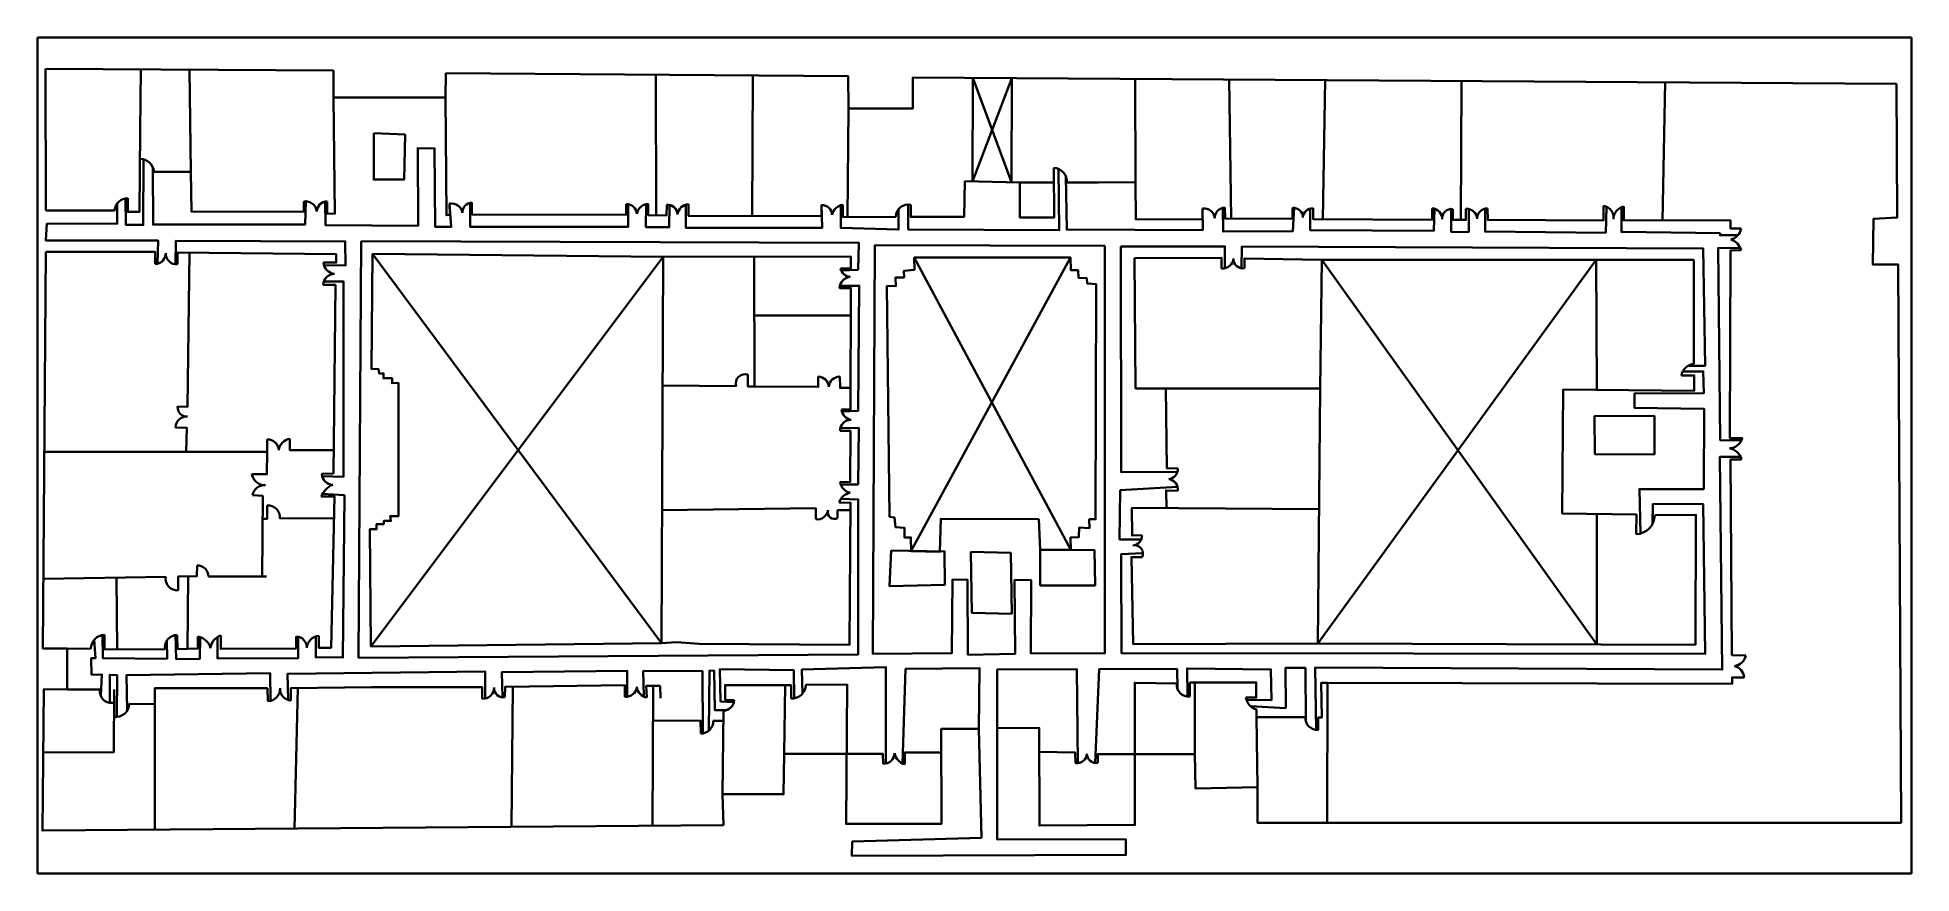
# Model space of a CAD drawing. Header units: metres. Extents: x 0 to 0.946, y 0 to 0.422.
import ezdxf

# ---------------------------------------------------------------- set-up
doc = ezdxf.new("R2010")
doc.units = ezdxf.units.M
picture_1 = doc.add_image_def('image1.jpg', size_in_pixel=(3575, 1595))

msp = doc.modelspace()

# ---------------------------------------------------------------- linework, layer by layer
at = {"color": 1, "lineweight": 35}
for points in [[(0.00409, 0.40615), (0.14933, 0.40527), (0.14933, 0.39173), (0.20588, 0.39173), (0.20616, 0.40396), (0.40926, 0.4024), (0.40935, 0.38622), (0.44182, 0.38622), (0.44182, 0.40185), (0.9383, 0.39861)], [(0.00428, 0.33472), (0.00409, 0.40615)], [(0.05188, 0.37482), (0.05213, 0.40586)], [(0.05882, 0.35413), (0.07741, 0.35422), (0.07671, 0.40571)], [(0.31209, 0.40315), (0.31228, 0.33221)], [(0.3611, 0.40277), (0.36077, 0.33185)], [(0.47214, 0.40165), (0.47199, 0.34936)], [(0.47199, 0.34936), (0.49171, 0.40152)], [(0.47214, 0.40165), (0.4917, 0.34897)], [(0.9383, 0.39861), (0.93867, 0.33116), (0.92665, 0.3304), (0.92628, 0.3075), (0.93909, 0.3075), (0.94062, 0.02563), (0.61585, 0.02555), (0.61585, 0.04364), (0.58441, 0.04294), (0.58413, 0.06033), (0.55385, 0.06032), (0.55395, 0.02455), (0.50569, 0.02424), (0.50564, 0.07349), (0.48443, 0.07345)], [(0.49171, 0.40152), (0.4917, 0.34897)], [(0.53559, 0.34883), (0.55427, 0.34895), (0.55409, 0.40112)], [(0.60155, 0.40081), (0.60244, 0.33057)], [(0.64987, 0.40049), (0.64869, 0.33032)], [(0.7188, 0.40004), (0.71833, 0.32989)], [(0.82157, 0.39937), (0.82026, 0.32969)], [(0.14617, 0.33929), (0.14621, 0.33304), (0.15012, 0.3331), (0.14933, 0.39173)], [(0.20588, 0.39173), (0.2064, 0.3323), (0.20807, 0.33249), (0.20798, 0.3382)], [(0.40935, 0.38622), (0.40889, 0.33137)], [(0.04559, 0.3409), (0.04555, 0.334), (0.05156, 0.33402), (0.05188, 0.37482)], [(0.16974, 0.37367), (0.16974, 0.3503), (0.18506, 0.3503), (0.18557, 0.37302), (0.16974, 0.37367)], [(0.04447, 0.3408), (0.04462, 0.32743), (0.05342, 0.32737), (0.05355, 0.36054)], [(0.14524, 0.3392), (0.14537, 0.32729), (0.19214, 0.3269), (0.19196, 0.36615), (0.20043, 0.36605), (0.20071, 0.32645), (0.20882, 0.32639), (0.20798, 0.3382)], [(0.05815, 0.35671), (0.05836, 0.32755), (0.13508, 0.32759), (0.13538, 0.33934)], [(0.07741, 0.35422), (0.07768, 0.33416), (0.13447, 0.33407), (0.13447, 0.33929)], [(0.43944, 0.33767), (0.43954, 0.32516), (0.5157, 0.32469), (0.51534, 0.35566)], [(0.44084, 0.33753), (0.44075, 0.33142), (0.46777, 0.33153), (0.46809, 0.34944), (0.49581, 0.34889), (0.4959, 0.33107), (0.51309, 0.33112), (0.513, 0.35624)], [(0.51901, 0.35196), (0.51948, 0.32507), (0.58818, 0.32475), (0.58809, 0.33572)], [(0.49581, 0.34889), (0.51303, 0.34877)], [(0.51956, 0.34873), (0.53559, 0.34883)], [(0.55427, 0.34895), (0.55434, 0.33028), (0.58809, 0.33011), (0.58809, 0.33572)], [(0.00428, 0.33472), (0.03893, 0.33466)], [(0.00474, 0.32817), (0.04019, 0.32788), (0.04014, 0.33808)], [(0.21836, 0.33857), (0.21832, 0.32651), (0.29816, 0.32651), (0.29821, 0.33785)], [(0.2193, 0.33869), (0.2193, 0.33269), (0.29718, 0.33255), (0.29705, 0.33792)], [(0.30718, 0.33786), (0.30706, 0.3263), (0.31885, 0.32624), (0.31897, 0.33752)], [(0.30822, 0.33798), (0.30827, 0.33224), (0.31749, 0.33218), (0.31763, 0.33761)], [(0.32732, 0.33761), (0.32723, 0.32595), (0.39608, 0.32598), (0.39566, 0.33746)], [(0.32867, 0.33781), (0.32863, 0.33191), (0.39571, 0.33179), (0.39566, 0.33746)], [(0.40548, 0.33729), (0.4054, 0.32589), (0.4346, 0.32507), (0.43464, 0.33538)], [(0.40651, 0.33751), (0.40651, 0.33136), (0.43316, 0.33153)], [(0.59835, 0.33606), (0.59839, 0.32405), (0.63369, 0.3243), (0.63435, 0.33603)], [(0.59936, 0.33617), (0.59941, 0.33058), (0.63346, 0.33054), (0.63351, 0.33607)], [(0.64242, 0.33566), (0.64241, 0.32469), (0.70478, 0.32434), (0.70505, 0.33558)], [(0.6438, 0.33581), (0.6438, 0.33036), (0.70389, 0.32989), (0.70389, 0.33576)], [(0.71352, 0.33547), (0.71349, 0.32393), (0.72243, 0.32376), (0.72248, 0.33538)], [(0.71442, 0.33542), (0.71442, 0.32989), (0.72094, 0.32989), (0.72099, 0.3355)], [(0.73065, 0.33563), (0.73068, 0.32405), (0.79152, 0.32342), (0.79195, 0.33658)], [(0.73184, 0.33576), (0.73198, 0.32989), (0.79049, 0.32966), (0.79049, 0.33701)], [(0.79947, 0.3363), (0.79943, 0.32383), (0.84928, 0.32315), (0.84928, 0.32215), (0.85838, 0.32228)], [(0.80069, 0.33669), (0.8006, 0.32966), (0.85445, 0.32974), (0.85445, 0.32565), (0.85985, 0.32559)], [(0.06063, 0.30786), (0.06087, 0.31953), (0.00414, 0.31959), (0.00474, 0.32817)], [(0.34633, 0.02434), (0.00251, 0.02164), (0.0032, 0.09305), (0.0149, 0.09295), (0.01499, 0.11353), (0.00274, 0.11359), (0.00414, 0.31377)], [(0.00414, 0.31377), (0.05938, 0.31387), (0.05938, 0.30769)], [(0.14465, 0.30702), (0.15553, 0.30695), (0.15534, 0.3191), (0.06986, 0.3194), (0.06964, 0.30753)], [(0.1444, 0.30841), (0.15082, 0.30841), (0.15078, 0.31256), (0.07075, 0.31348), (0.07066, 0.30752)], [(0.07672, 0.31341), (0.07569, 0.23554), (0.07075, 0.23566)], [(0.40543, 0.18906), (0.41425, 0.18887), (0.41415, 0.1105), (0.1621, 0.10888), (0.16331, 0.31924)], [(0.16331, 0.31924), (0.41453, 0.31842), (0.4142, 0.3048), (0.40564, 0.30436)], [(0.16908, 0.31287), (0.31572, 0.31123), (0.31489, 0.11629), (0.16829, 0.11464), (0.16773, 0.17382), (0.17118, 0.17378), (0.17118, 0.17636), (0.17477, 0.17636), (0.17477, 0.17795), (0.17835, 0.17795), (0.17807, 0.18039), (0.18082, 0.18045), (0.18222, 0.18045), (0.18217, 0.24767), (0.17896, 0.24746), (0.17896, 0.24998), (0.17463, 0.24998), (0.17472, 0.25242), (0.17253, 0.25235), (0.17211, 0.25473), (0.16866, 0.25465), (0.16908, 0.31287)], [(0.16908, 0.31287), (0.31489, 0.11629)], [(0.53881, 0.31692), (0.42268, 0.31713), (0.4217, 0.11085), (0.46157, 0.11128), (0.46181, 0.14834), (0.46945, 0.14822), (0.46959, 0.1104), (0.49339, 0.11085), (0.4932, 0.14822), (0.50149, 0.14812), (0.50135, 0.11117), (0.53871, 0.11109), (0.53881, 0.31692)], [(0.54673, 0.31658), (0.59932, 0.31656), (0.5993, 0.30553)], [(0.57532, 0.20268), (0.54691, 0.20263), (0.54673, 0.31658)], [(0.60774, 0.30549), (0.60789, 0.31656), (0.8408, 0.31549), (0.84168, 0.25623), (0.8332, 0.25632)], [(0.85943, 0.31583), (0.84825, 0.31574), (0.84932, 0.21867), (0.86006, 0.2186)], [(0.8599, 0.31459), (0.85454, 0.31455), (0.85426, 0.21983), (0.8605, 0.21983)], [(0.31572, 0.31123), (0.16829, 0.11464)], [(0.31572, 0.31123), (0.41057, 0.31144), (0.41057, 0.30542), (0.40526, 0.30542)], [(0.36174, 0.31133), (0.36193, 0.24584), (0.39412, 0.24564), (0.39403, 0.2508)], [(0.42873, 0.29659), (0.43325, 0.29651), (0.43311, 0.30087), (0.43744, 0.30087), (0.43735, 0.30425), (0.44261, 0.30468), (0.44257, 0.31088), (0.52143, 0.31088), (0.52157, 0.30451), (0.52525, 0.30451), (0.52548, 0.30062), (0.52958, 0.3005), (0.52982, 0.2979), (0.53443, 0.29743), (0.53406, 0.17879), (0.53084, 0.17879), (0.53098, 0.17429), (0.52576, 0.17464), (0.52558, 0.16972), (0.52148, 0.16964), (0.52157, 0.16337), (0.50601, 0.16337), (0.50541, 0.1788), (0.45598, 0.17904), (0.45552, 0.16243), (0.44103, 0.16266), (0.44089, 0.16966), (0.43758, 0.16966), (0.43758, 0.17454), (0.43307, 0.17478), (0.43255, 0.17976), (0.43008, 0.18), (0.42873, 0.29659)], [(0.52143, 0.31088), (0.44103, 0.16285)], [(0.44257, 0.31088), (0.52157, 0.16337)], [(0.59769, 0.30544), (0.59769, 0.31084), (0.55367, 0.31064)], [(0.55367, 0.31064), (0.55427, 0.24484), (0.64734, 0.24484), (0.64827, 0.30972), (0.60915, 0.31045), (0.60924, 0.30552)], [(0.78672, 0.30972), (0.64623, 0.11607)], [(0.64827, 0.30972), (0.83595, 0.30972), (0.83609, 0.25723)], [(0.64827, 0.30972), (0.78709, 0.11565)], [(0.78672, 0.30972), (0.78709, 0.24413)], [(0.14351, 0.20169), (0.14938, 0.20196), (0.1504, 0.29714), (0.14416, 0.29714)], [(0.14372, 0.20053), (0.15446, 0.20032), (0.15453, 0.29876), (0.14454, 0.29889)], [(0.40488, 0.2955), (0.41057, 0.2955), (0.41043, 0.23425), (0.40581, 0.23431)], [(0.40503, 0.29668), (0.4148, 0.29669), (0.41415, 0.23353), (0.40602, 0.23316)], [(0.36183, 0.28174), (0.41053, 0.2816)], [(0.35262, 0.24597), (0.31545, 0.24633)], [(0.36193, 0.24584), (0.35849, 0.24586), (0.35853, 0.2519)], [(0.40493, 0.2508), (0.40507, 0.24515), (0.41045, 0.24508)], [(0.82971, 0.25147), (0.83619, 0.25147), (0.83619, 0.24367), (0.76999, 0.24429), (0.76957, 0.18168)], [(0.8304, 0.25341), (0.8408, 0.25342), (0.84103, 0.24244), (0.80605, 0.2423), (0.8061, 0.23499), (0.84126, 0.2345), (0.84099, 0.19403), (0.80852, 0.19403), (0.80906, 0.17159)], [(0.64734, 0.24484), (0.64623, 0.11607), (0.55306, 0.11574), (0.55213, 0.15975), (0.55753, 0.15975)], [(0.57551, 0.20448), (0.56997, 0.20462), (0.5695, 0.24484)], [(0.8162, 0.23106), (0.78583, 0.23081), (0.78611, 0.21174), (0.8162, 0.21148)], [(0.8162, 0.23106), (0.8162, 0.21148)], [(0.06968, 0.22508), (0.07541, 0.22497), (0.07508, 0.21283), (0.11598, 0.21283), (0.11589, 0.21912)], [(0.12744, 0.21945), (0.12735, 0.21373), (0.14951, 0.21372)], [(0.40512, 0.2234), (0.41033, 0.22348), (0.41019, 0.19762), (0.40516, 0.19774)], [(0.40525, 0.22483), (0.41462, 0.22491), (0.4142, 0.19645), (0.40547, 0.19637)], [(0.07508, 0.21283), (0.00343, 0.21283)], [(0.1082, 0.20159), (0.11584, 0.20151), (0.11598, 0.21283)], [(0.85961, 0.2104), (0.84909, 0.21027), (0.85035, 0.10298), (0.64487, 0.10397), (0.64543, 0.07249)], [(0.86008, 0.20904), (0.85454, 0.20904), (0.85524, 0.11023), (0.86223, 0.11013)], [(0.11342, 0.14989), (0.11374, 0.19061), (0.10853, 0.19096)], [(0.14049, 0.11965), (0.14048, 0.10915), (0.15413, 0.10904), (0.15492, 0.19092), (0.14388, 0.1917)], [(0.14197, 0.11994), (0.14197, 0.11398), (0.14821, 0.11394), (0.14989, 0.19037), (0.14323, 0.19032)], [(0.55711, 0.16865), (0.54621, 0.16868), (0.54649, 0.19344), (0.57548, 0.19514)], [(0.56987, 0.1844), (0.5696, 0.19335), (0.57561, 0.19309)], [(0.11593, 0.18578), (0.11593, 0.17912), (0.11365, 0.17912)], [(0.39282, 0.17882), (0.39282, 0.18449), (0.31517, 0.18336)], [(0.4046, 0.18727), (0.41043, 0.18715), (0.40982, 0.11539), (0.33394, 0.11586), (0.32253, 0.11674)], [(0.41039, 0.18335), (0.40386, 0.18336), (0.40386, 0.17939)], [(0.81512, 0.17637), (0.81537, 0.1866), (0.84066, 0.18649), (0.84173, 0.11087), (0.5471, 0.11124), (0.54691, 0.1612), (0.55795, 0.16176)], [(0.55739, 0.17079), (0.5525, 0.17054), (0.55236, 0.18451), (0.64681, 0.18389)], [(0.81625, 0.18088), (0.83703, 0.18107), (0.83684, 0.1155), (0.64623, 0.11607)], [(0.76957, 0.18168), (0.80707, 0.18123), (0.80684, 0.17128)], [(0.78708, 0.18147), (0.78709, 0.11565)], [(0.12236, 0.17925), (0.14965, 0.17931)], [(0.43083, 0.16299), (0.43008, 0.14503), (0.45799, 0.1458), (0.45785, 0.1626), (0.43083, 0.16299)], [(0.47117, 0.16233), (0.47159, 0.13161), (0.49176, 0.1311), (0.49125, 0.16182), (0.47117, 0.16233)], [(0.50601, 0.16337), (0.50615, 0.14539), (0.53378, 0.14539), (0.53345, 0.16323), (0.50601, 0.16337)], [(0.07103, 0.14294), (0.07107, 0.14998), (0.08039, 0.15006), (0.08053, 0.15549)], [(0.00298, 0.14871), (0.06474, 0.14972)], [(0.03986, 0.14932), (0.04019, 0.11315)], [(0.07601, 0.15017), (0.07577, 0.11342)], [(0.08626, 0.14998), (0.11565, 0.14988)], [(0.01499, 0.11353), (0.02701, 0.11347)], [(0.03194, 0.08962), (0.0325, 0.10053), (0.02733, 0.10036), (0.02705, 0.10868), (0.0292, 0.10866), (0.0286, 0.11791)], [(0.03286, 0.12041), (0.03292, 0.10872), (0.06544, 0.10841), (0.06529, 0.1176)], [(0.03381, 0.12051), (0.0339, 0.11312), (0.06441, 0.11326)], [(0.0696, 0.12032), (0.07, 0.10827), (0.08198, 0.10841), (0.08213, 0.11933)], [(0.07056, 0.12037), (0.0707, 0.11332), (0.0809, 0.11353), (0.0809, 0.11961)], [(0.09082, 0.11937), (0.09078, 0.10859), (0.13163, 0.10872), (0.13165, 0.11953)], [(0.09255, 0.12021), (0.09246, 0.11339), (0.13056, 0.11359), (0.13065, 0.11967)], [(0.32253, 0.11674), (0.31489, 0.11629)], [(0.42815, 0.05553), (0.42822, 0.10423), (0.38574, 0.10298), (0.38606, 0.09074)], [(0.03999, 0.0791), (0.04014, 0.10016), (0.03651, 0.10036), (0.03658, 0.08613)], [(0.11756, 0.08716), (0.11747, 0.1011), (0.04499, 0.10016), (0.04527, 0.08222)], [(0.22604, 0.08838), (0.22601, 0.1019), (0.12627, 0.10085), (0.12646, 0.08762)], [(0.29761, 0.08926), (0.2977, 0.10225), (0.23435, 0.10159), (0.23476, 0.08889)], [(0.29644, 0.08926), (0.29644, 0.09516), (0.23598, 0.09422), (0.23593, 0.08895)], [(0.33585, 0.07072), (0.33566, 0.10208), (0.30571, 0.10225), (0.30599, 0.08928)], [(0.31433, 0.09477), (0.30729, 0.09469), (0.30757, 0.08879)], [(0.31082, 0.09473), (0.3105, 0.02406)], [(0.31433, 0.09477), (0.31442, 0.0885)], [(0.34798, 0.0825), (0.3419, 0.08244), (0.34153, 0.10237), (0.33911, 0.10245), (0.33877, 0.07203)], [(0.3819, 0.08843), (0.38178, 0.10261), (0.34437, 0.10315), (0.34475, 0.08687), (0.35151, 0.08642)], [(0.38033, 0.08832), (0.38033, 0.09506), (0.34707, 0.09516), (0.34707, 0.08748)], [(0.37689, 0.06044), (0.37744, 0.09507)], [(0.47518, 0.073), (0.45617, 0.073), (0.45631, 0.02516), (0.4081, 0.025), (0.4087, 0.09528), (0.38793, 0.09536)], [(0.52507, 0.05569), (0.52451, 0.10323), (0.48445, 0.10294), (0.4844, 0.01709), (0.54933, 0.01732), (0.54933, 0.00937), (0.41103, 0.00888), (0.41126, 0.01609), (0.47643, 0.01808), (0.47518, 0.073)], [(0.47518, 0.073), (0.47555, 0.10372), (0.43819, 0.10329), (0.43658, 0.05555)], [(0.57519, 0.10329), (0.53583, 0.10311), (0.53387, 0.05579)], [(0.575, 0.09598), (0.55385, 0.09631), (0.55385, 0.06032)], [(0.57542, 0.09305), (0.57519, 0.10329)], [(0.61021, 0.08761), (0.62289, 0.08758), (0.62256, 0.10302), (0.58022, 0.10356), (0.58052, 0.08939)], [(0.60989, 0.08881), (0.61515, 0.08881), (0.61511, 0.09643), (0.58171, 0.09639), (0.58166, 0.08941)], [(0.58413, 0.06033), (0.58413, 0.09639)], [(0.64012, 0.07688), (0.63994, 0.10378), (0.62987, 0.10378), (0.63003, 0.08349)], [(0.65107, 0.09624), (0.64786, 0.09624), (0.64818, 0.07869), (0.64636, 0.07869), (0.64636, 0.07243)], [(0.86148, 0.09897), (0.85533, 0.09897), (0.85529, 0.09569), (0.65107, 0.09624), (0.65102, 0.02556)], [(0.0387, 0.09297), (0.03851, 0.06118), (0.00289, 0.06104)], [(0.0149, 0.09295), (0.03153, 0.09281)], [(0.05928, 0.08545), (0.04634, 0.08558)], [(0.11631, 0.08701), (0.11607, 0.09352), (0.05929, 0.09362), (0.05924, 0.02208)], [(0.22452, 0.08824), (0.22442, 0.09409), (0.16843, 0.09409), (0.12791, 0.09364), (0.12791, 0.08734)], [(0.1314, 0.09367), (0.12978, 0.02264)], [(0.23988, 0.09428), (0.23924, 0.0235)], [(0.34707, 0.08748), (0.35169, 0.08744)], [(0.33482, 0.07063), (0.33473, 0.07712), (0.31074, 0.07722)], [(0.34111, 0.077), (0.34623, 0.07712)], [(0.34582, 0.04003), (0.34628, 0.08213)], [(0.63003, 0.08349), (0.61218, 0.08454)], [(0.61529, 0.0789), (0.61525, 0.08273)], [(0.6398, 0.07888), (0.61529, 0.0789), (0.61585, 0.04364)], [(0.4084, 0.06045), (0.37689, 0.06044), (0.37656, 0.04003), (0.34582, 0.04003), (0.34633, 0.02434)], [(0.42682, 0.05545), (0.42664, 0.06045), (0.4084, 0.06045)], [(0.4562, 0.06104), (0.43782, 0.06116), (0.43782, 0.05512)], [(0.5239, 0.05568), (0.52381, 0.06106), (0.50565, 0.06135)], [(0.55385, 0.06032), (0.53517, 0.0603), (0.53513, 0.0558)]]:
    msp.add_lwpolyline(points, dxfattribs=at)
for centre, radius, start, end in [((0.05169, 0.35363), 0.00715, 3.98673, 89.3257), ((0.51251, 0.34919), 0.00707, 356.25961, 86.04705), ((0.04556, 0.33425), 0.00664, 89.73239, 176.47458), ((0.1352, 0.3335), 0.00584, 7.18319, 97.18319), ((0.14621, 0.33407), 0.00522, 90.52109, 178.25871), ((0.2089, 0.33253), 0.00574, 10.16305, 99.22774), ((0.21941, 0.33382), 0.00487, 91.31136, 183.18662), ((0.29727, 0.33264), 0.00529, 3.88545, 92.39595), ((0.30838, 0.33208), 0.00591, 91.48866, 171.0069), ((0.31796, 0.33254), 0.00509, 2.14398, 93.61741), ((0.32884, 0.33196), 0.00585, 91.63865, 172.43013), ((0.39581, 0.33224), 0.00521, 2.08059, 91.60968), ((0.40741, 0.33103), 0.00654, 97.84631, 167.65494), ((0.43954, 0.33129), 0.00638, 78.18179, 177.76934), ((0.5887, 0.33022), 0.00553, 6.31751, 96.31751), ((0.59943, 0.33093), 0.00523, 90.68446, 181.11123), ((0.63369, 0.33104), 0.00503, 1.63764, 92.1202), ((0.64366, 0.33087), 0.00494, 88.34933, 176.39352), ((0.70369, 0.33043), 0.00533, 357.81427, 87.81427), ((0.71371, 0.33075), 0.00473, 81.39546, 186.38833), ((0.72132, 0.3302), 0.00532, 3.05818, 93.53402), ((0.73176, 0.33062), 0.00514, 89.11307, 181.53591), ((0.7896, 0.33123), 0.00585, 351.27648, 81.27648), ((0.80218, 0.33006), 0.0068, 102.60706, 177.59629), ((0.85328, 0.32653), 0.00663, 282.15741, 351.8985), ((0.05931, 0.31313), 0.00543, 270.81289, 0.81289), ((0.0702, 0.31296), 0.00546, 177.46587, 274.79442), ((0.85215, 0.3124), 0.00806, 15.80562, 71.66748), ((0.1501, 0.29676), 0.00595, 92.01127, 176.36799), ((0.15049, 0.30879), 0.00611, 183.49673, 264.35671), ((0.41078, 0.30681), 0.0057, 194.07393, 264.08949), ((0.59821, 0.31093), 0.00551, 264.55914, 354.55914), ((0.60839, 0.31015), 0.00471, 176.87906, 280.33588), ((0.41068, 0.29537), 0.0058, 94.79416, 178.73488), ((0.83677, 0.25007), 0.00719, 95.36278, 168.82588), ((0.35722, 0.24729), 0.00479, 74.09599, 195.95844), ((0.39409, 0.2455), 0.0053, 1.53686, 90.61574), ((0.40498, 0.24519), 0.00561, 90.53988, 175.35152), ((0.07527, 0.2251), 0.0056, 84.81846, 180.15734), ((0.07535, 0.23527), 0.00462, 175.20334, 275.33888), ((0.4105, 0.22361), 0.00538, 88.26725, 182.20672), ((0.41167, 0.23478), 0.00588, 184.61454, 260.07515), ((0.11612, 0.21348), 0.00565, 2.52786, 92.32482), ((0.12836, 0.21286), 0.00666, 97.95196, 172.46081), ((0.8538, 0.22157), 0.00693, 271.52195, 345.38631), ((0.85286, 0.2073), 0.00743, 13.51013, 81.31482), ((0.11491, 0.20277), 0.00681, 189.98102, 270.7976), ((0.14944, 0.20217), 0.00595, 184.60837, 265.85393), ((0.57052, 0.2041), 0.00501, 274.88918, 4.42069), ((0.57029, 0.19379), 0.00536, 352.50146, 82.96995), ((0.11443, 0.19001), 0.00598, 84.51364, 170.87134), ((0.15296, 0.1866), 0.01042, 112.32458, 159.09939), ((0.41126, 0.18527), 0.00695, 98.81979, 163.26235), ((0.41159, 0.19845), 0.00647, 186.25897, 257.52207), ((0.11639, 0.1798), 0.006, 354.78506, 94.33884), ((0.39363, 0.18421), 0.00545, 261.43246, 351.43246), ((0.40223, 0.18235), 0.00338, 162.00661, 298.81336), ((0.80663, 0.18089), 0.00962, 271.23155, 359.89026), ((0.55274, 0.17031), 0.00468, 272.27702, 5.88878), ((0.5538, 0.16157), 0.00416, 334.04755, 102.14265), ((0.08071, 0.14994), 0.00555, 0.37664, 91.85007), ((0.07051, 0.14877), 0.00585, 170.63629, 275.0446), ((0.03408, 0.11345), 0.00707, 92.17898, 179.79281), ((0.07037, 0.11432), 0.00605, 88.20398, 190.11781), ((0.07983, 0.11205), 0.00764, 12.70775, 81.95479), ((0.0951, 0.11277), 0.00787, 108.88334, 173.01373), ((0.13042, 0.11416), 0.00551, 356.66925, 87.54743), ((0.1425, 0.11337), 0.0066, 94.54048, 175.8533), ((0.85576, 0.11126), 0.00656, 276.41548, 350.12714), ((0.85483, 0.09826), 0.00669, 6.09915, 75.5907), ((0.38061, 0.09563), 0.00732, 267.81794, 357.81794), ((0.58094, 0.09534), 0.00597, 173.88205, 276.93893), ((0.03731, 0.09194), 0.00585, 171.38305, 283.36122), ((0.03954, 0.08588), 0.0068, 262.19379, 357.47214), ((0.11621, 0.09326), 0.00625, 270.85132, 2.90102), ((0.12826, 0.09315), 0.00582, 175.85168, 266.49284), ((0.22477, 0.09399), 0.00576, 267.47052, 358.38394), ((0.23514, 0.09351), 0.00463, 175.99549, 279.7659), ((0.297, 0.0948), 0.00557, 264.23722, 354.23722), ((0.30855, 0.09474), 0.00603, 184.72772, 260.66581), ((0.3459, 0.08791), 0.0058, 273.73677, 355.32454), ((0.61759, 0.09019), 0.00782, 190.19543, 252.58927), ((0.33483, 0.07692), 0.00629, 269.96186, 0.7845), ((0.64627, 0.0789), 0.00647, 180.19009, 270.85625), ((0.42716, 0.06088), 0.00544, 266.45122, 358.58411), ((0.43951, 0.06191), 0.007, 189.61228, 256.0451), ((0.52447, 0.06093), 0.00528, 263.81894, 354.81207), ((0.53446, 0.06049), 0.00474, 180.50715, 278.05037)]:
    msp.add_arc(centre, radius, start, end, dxfattribs=at)

# ---------------------------------------------------------------- pictures from other files: only their frames are drawn
at = {"lineweight": 35}
image = msp.add_image(picture_1, insert=(0, 0), size_in_units=(0.94589, 0.42201), dxfattribs=at)
image.dxf.flags = 7

doc.saveas('drawing.dxf')
